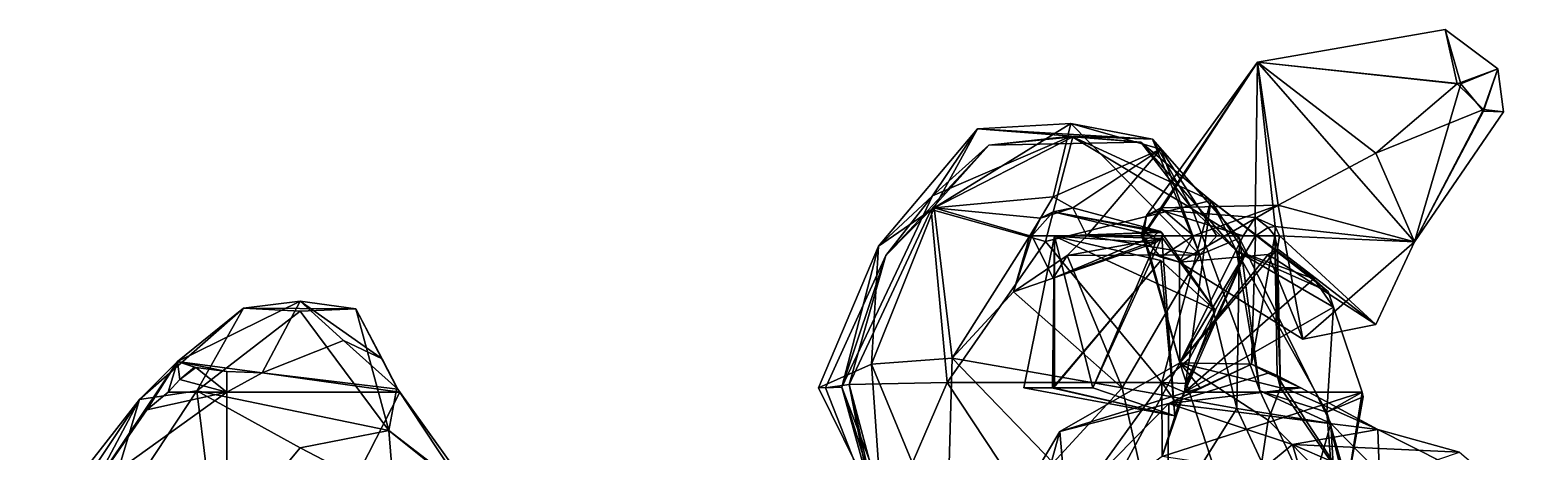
# Model space of a CAD drawing. Extents: x 290034 to 295698, y 4553723 to 4561693.
# Drawn here: x 294096.9 to 294270.7, y 4559540.9 to 4559590.3 of the extents above; entities that cross this region are included whole.
import ezdxf

# ---------------------------------------------------------------- set-up
doc = ezdxf.new("R2010")
doc.units = 0
doc.layers.add('Au_ppm_Pref_-_0_2', color=7, linetype='CONTINUOUS')

msp = doc.modelspace()

# ---------------------------------------------------------------- linework, layer by layer
at = {"layer": 'Au_ppm_Pref_-_0_2'}
for points in [[(294262.68, 4559590.34, 1853.07), (294264.1, 4559584, 1854.51), (294240.71, 4559586.52, 1853.11)], [(294264.5, 4559584, 1851.82), (294262.68, 4559590.34, 1853.07), (294240.71, 4559586.52, 1853.11)], [(294262.68, 4559590.34, 1853.07), (294268.86, 4559585.73, 1853.1), (294264.1, 4559584, 1854.51)], [(294262.68, 4559590.34, 1853.07), (294264.5, 4559584, 1851.82), (294268.86, 4559585.73, 1853.1)], [(294227.68, 4559568.57, 1853.07), (294240.71, 4559586.52, 1853.11), (294229.36, 4559569.44, 1854.15)], [(294229.36, 4559569.2, 1852.06), (294240.71, 4559586.52, 1853.11), (294227.68, 4559568.57, 1853.07)], [(294243.12, 4559569.78, 1857.26), (294229.36, 4559569.44, 1854.15), (294240.71, 4559586.52, 1853.11)], [(294240.71, 4559586.52, 1853.11), (294229.36, 4559569.2, 1852.06), (294240.44, 4559568.33, 1847.13)], [(294242.75, 4559567.29, 1847.13), (294240.71, 4559586.52, 1853.11), (294240.44, 4559568.33, 1847.13)], [(294240.71, 4559586.52, 1853.11), (294254.56, 4559575.88, 1856.3), (294243.12, 4559569.78, 1857.26)], [(294254.56, 4559575.88, 1856.3), (294240.71, 4559586.52, 1853.11), (294264.1, 4559584, 1854.51)], [(294259.08, 4559565.48, 1852.94), (294240.71, 4559586.52, 1853.11), (294242.75, 4559567.29, 1847.13)], [(294259.08, 4559565.48, 1852.94), (294264.5, 4559584, 1851.82), (294240.71, 4559586.52, 1853.11)], [(294268.86, 4559585.73, 1853.1), (294267.16, 4559580.99, 1854.07), (294264.1, 4559584, 1854.51)], [(294268.86, 4559585.73, 1853.1), (294264.5, 4559584, 1851.82), (294267.16, 4559580.8, 1852)], [(294268.86, 4559585.73, 1853.1), (294269.5, 4559580.69, 1853.07), (294267.16, 4559580.99, 1854.07)], [(294269.5, 4559580.69, 1853.07), (294268.86, 4559585.73, 1853.1), (294267.16, 4559580.8, 1852)], [(294254.56, 4559575.88, 1856.3), (294264.1, 4559584, 1854.51), (294267.16, 4559580.99, 1854.07)], [(294264.5, 4559584, 1851.82), (294259.08, 4559565.48, 1852.94), (294267.16, 4559580.8, 1852)], [(294254.56, 4559575.88, 1856.3), (294267.16, 4559580.99, 1854.07), (294259.08, 4559565.48, 1852.94)], [(294269.5, 4559580.69, 1853.07), (294259.08, 4559565.48, 1852.94), (294267.16, 4559580.99, 1854.07)], [(294267.16, 4559580.8, 1852), (294259.08, 4559565.48, 1852.94), (294269.5, 4559580.69, 1853.07)], [(294207.91, 4559578.71, 1894.64), (294202.62, 4559570.85, 1901), (294196.3, 4559564.96, 1895.59)], [(294207.91, 4559578.71, 1894.64), (294196.3, 4559564.96, 1895.59), (294202.83, 4559569.45, 1888.93)], [(294202.48, 4559569.25, 1912.26), (294219.07, 4559577.77, 1911.47), (294215.87, 4559565.52, 1916.72)], [(294209.24, 4559576.82, 1906.52), (294219.07, 4559577.77, 1911.47), (294202.48, 4559569.25, 1912.26)], [(294218.86, 4559577.84, 1900.69), (294202.62, 4559570.85, 1901), (294207.91, 4559578.71, 1894.64)], [(294209.24, 4559576.82, 1906.52), (294202.62, 4559570.85, 1901), (294218.86, 4559577.84, 1900.69)], [(294218.85, 4559579.36, 1889.27), (294207.91, 4559578.71, 1894.64), (294202.83, 4559569.45, 1888.93)], [(294218.85, 4559579.36, 1889.27), (294202.83, 4559569.45, 1888.93), (294216.76, 4559570.76, 1884.29)], [(294228.4, 4559577.51, 1894.83), (294207.91, 4559578.71, 1894.64), (294218.85, 4559579.36, 1889.27)], [(294218.86, 4559577.84, 1900.69), (294207.91, 4559578.71, 1894.64), (294228.4, 4559577.51, 1894.83)], [(294218.86, 4559577.84, 1900.69), (294227.04, 4559577.14, 1907.72), (294209.24, 4559576.82, 1906.52)], [(294227.04, 4559577.14, 1907.72), (294219.07, 4559577.77, 1911.47), (294209.24, 4559576.82, 1906.52)], [(294219.07, 4559577.77, 1911.47), (294235.25, 4559570.31, 1913.86), (294215.87, 4559565.52, 1916.72)], [(294229.36, 4559576.32, 1885.33), (294218.85, 4559579.36, 1889.27), (294216.76, 4559570.76, 1884.29)], [(294228.4, 4559577.51, 1894.83), (294218.85, 4559579.36, 1889.27), (294233.94, 4559563.97, 1888.01)], [(294233.94, 4559563.97, 1888.01), (294218.85, 4559579.36, 1889.27), (294229.36, 4559576.32, 1885.33)], [(294218.86, 4559577.84, 1900.69), (294233.06, 4559569.33, 1901.9), (294227.04, 4559577.14, 1907.72)], [(294233.06, 4559569.33, 1901.9), (294218.86, 4559577.84, 1900.69), (294228.4, 4559577.51, 1894.83)], [(294235.25, 4559570.31, 1913.86), (294219.07, 4559577.77, 1911.47), (294227.04, 4559577.14, 1907.72)], [(294197.19, 4559563.88, 1906.52), (294202.62, 4559570.85, 1901), (294209.24, 4559576.82, 1906.52)], [(294197.19, 4559563.88, 1906.52), (294209.24, 4559576.82, 1906.52), (294202.48, 4559569.25, 1912.26)], [(294229.36, 4559576.32, 1885.33), (294216.76, 4559570.76, 1884.29), (294219.09, 4559569.47, 1882.77)], [(294229.36, 4559576.32, 1885.33), (294219.09, 4559569.47, 1882.77), (294220.72, 4559566.19, 1882.77)], [(294229.36, 4559576.32, 1885.33), (294220.72, 4559566.19, 1882.77), (294235.93, 4559566.19, 1885.61)], [(294235.25, 4559570.31, 1913.86), (294227.04, 4559577.14, 1907.72), (294238.25, 4559564.43, 1907.39)], [(294227.04, 4559577.14, 1907.72), (294233.06, 4559569.33, 1901.9), (294238.25, 4559564.43, 1907.39)], [(294233.06, 4559569.33, 1901.9), (294228.4, 4559577.51, 1894.83), (294238.59, 4559565.92, 1894.77)], [(294238.59, 4559565.92, 1894.77), (294228.4, 4559577.51, 1894.83), (294233.94, 4559563.97, 1888.01)], [(294233.94, 4559563.97, 1888.01), (294229.36, 4559576.32, 1885.33), (294235.93, 4559566.19, 1885.61)], [(294259.08, 4559565.48, 1852.94), (294243.12, 4559569.78, 1857.26), (294254.56, 4559575.88, 1856.3)], [(294192.03, 4559548.43, 1900.59), (294202.62, 4559570.85, 1901), (294197.19, 4559563.88, 1906.52)], [(294202.62, 4559570.85, 1901), (294192.03, 4559548.43, 1900.59), (294196.3, 4559564.96, 1895.59)], [(294192.88, 4559548.74, 1912.38), (294202.48, 4559569.25, 1912.26), (294204.36, 4559549.01, 1917.48)], [(294197.19, 4559563.88, 1906.52), (294202.48, 4559569.25, 1912.26), (294192.88, 4559548.74, 1912.38)], [(294204.95, 4559551.83, 1884.29), (294202.83, 4559569.45, 1888.93), (294195.5, 4559551.12, 1888.99)], [(294195.5, 4559551.12, 1888.99), (294202.83, 4559569.45, 1888.93), (294196.3, 4559564.96, 1895.59)], [(294204.36, 4559549.01, 1917.48), (294202.48, 4559569.25, 1912.26), (294215.87, 4559565.52, 1916.72)], [(294216.76, 4559570.76, 1884.29), (294202.83, 4559569.45, 1888.93), (294215.3, 4559568.26, 1882.77)], [(294204.95, 4559551.83, 1884.29), (294214.02, 4559566.19, 1882.77), (294202.83, 4559569.45, 1888.93)], [(294215.3, 4559568.26, 1882.77), (294202.83, 4559569.45, 1888.93), (294214.02, 4559566.19, 1882.77)], [(294216.76, 4559570.76, 1884.29), (294215.3, 4559568.26, 1882.77), (294219.09, 4559569.47, 1882.77)], [(294219.09, 4559569.47, 1882.77), (294215.3, 4559568.26, 1882.77), (294216.76, 4559568.98, 1881.83)], [(294229.48, 4559548.98, 1917.58), (294215.87, 4559565.52, 1916.72), (294235.25, 4559570.31, 1913.86)], [(294229.36, 4559566.68, 1876.99), (294219.09, 4559569.47, 1882.77), (294216.76, 4559568.98, 1881.83)], [(294220.72, 4559566.19, 1882.77), (294219.09, 4559569.47, 1882.77), (294229.36, 4559566.68, 1876.99)], [(294229.36, 4559569.44, 1854.15), (294227.25, 4559566.19, 1854.07), (294227.68, 4559568.57, 1853.07)], [(294229.36, 4559569.44, 1854.15), (294233.21, 4559566.19, 1854.88), (294227.25, 4559566.19, 1854.07)], [(294227.68, 4559568.57, 1853.07), (294227.29, 4559566.19, 1852.09), (294229.36, 4559569.2, 1852.06)], [(294229.36, 4559569.2, 1852.06), (294227.29, 4559566.19, 1852.09), (294239.02, 4559566.19, 1847.13)], [(294243.12, 4559569.78, 1857.26), (294233.21, 4559566.19, 1854.88), (294229.36, 4559569.44, 1854.15)], [(294229.36, 4559569.2, 1852.06), (294239.02, 4559566.19, 1847.13), (294240.44, 4559568.33, 1847.13)], [(294229.48, 4559548.98, 1917.58), (294235.25, 4559570.31, 1913.86), (294232.72, 4559551.82, 1917.25)], [(294243.12, 4559569.78, 1857.26), (294246, 4559554.07, 1853.07), (294231.55, 4559563.09, 1853.07)], [(294243.12, 4559569.78, 1857.26), (294231.55, 4559563.09, 1853.07), (294233.21, 4559566.19, 1854.88)], [(294232.72, 4559551.82, 1917.25), (294235.25, 4559570.31, 1913.86), (294239.28, 4559564.08, 1915.34)], [(294240.97, 4559548.02, 1900.61), (294238.25, 4559564.43, 1907.39), (294233.06, 4559569.33, 1901.9)], [(294240.97, 4559548.02, 1900.61), (294233.06, 4559569.33, 1901.9), (294238.59, 4559565.92, 1894.77)], [(294235.25, 4559570.31, 1913.86), (294248.96, 4559559.65, 1912.13), (294247.29, 4559561.15, 1912.7)], [(294235.25, 4559570.31, 1913.86), (294238.25, 4559564.43, 1907.39), (294248.96, 4559559.65, 1912.13)], [(294235.25, 4559570.31, 1913.86), (294247.29, 4559561.15, 1912.7), (294239.28, 4559564.08, 1915.34)], [(294246, 4559554.07, 1853.07), (294243.12, 4559569.78, 1857.26), (294259.08, 4559565.48, 1852.94)], [(294215.3, 4559568.26, 1882.77), (294214.02, 4559566.19, 1882.77), (294214.26, 4559566.19, 1881.59)], [(294215.3, 4559568.26, 1882.77), (294214.26, 4559566.19, 1881.59), (294216.76, 4559568.98, 1881.83)], [(294216.76, 4559568.98, 1881.83), (294214.26, 4559566.19, 1881.59), (294228.6, 4559566.19, 1876.83)], [(294229.36, 4559566.68, 1876.99), (294216.76, 4559568.98, 1881.83), (294229.07, 4559566.6, 1876.83)], [(294216.76, 4559568.98, 1881.83), (294228.6, 4559566.19, 1876.83), (294229.07, 4559566.6, 1876.83)], [(294227.08, 4559566.19, 1853.07), (294227.68, 4559568.57, 1853.07), (294227.25, 4559566.19, 1854.07)], [(294227.68, 4559568.57, 1853.07), (294227.08, 4559566.19, 1853.07), (294227.29, 4559566.19, 1852.09)], [(294240.44, 4559568.33, 1847.13), (294239.02, 4559566.19, 1847.13), (294240.48, 4559566.19, 1846.43)], [(294242.75, 4559567.29, 1847.13), (294240.44, 4559568.33, 1847.13), (294241.96, 4559567.17, 1846.8)], [(294240.44, 4559568.33, 1847.13), (294240.48, 4559566.19, 1846.43), (294241.96, 4559567.17, 1846.8)], [(294204.95, 4559551.83, 1884.29), (294212.12, 4559559.62, 1882.77), (294214.02, 4559566.19, 1882.77)], [(294212.12, 4559559.62, 1882.77), (294216.76, 4559561.2, 1881.1), (294214.26, 4559566.19, 1881.59)], [(294212.12, 4559559.62, 1882.77), (294214.26, 4559566.19, 1881.59), (294214.02, 4559566.19, 1882.77)], [(294221.41, 4559548.37, 1874.64), (294213.34, 4559548.37, 1870.89), (294216.91, 4559566.13, 1870.82)], [(294213.34, 4559548.37, 1870.89), (294216.71, 4559548.37, 1864.97), (294216.91, 4559566.13, 1870.82)], [(294216.76, 4559561.2, 1881.1), (294228.6, 4559566.19, 1876.83), (294214.26, 4559566.19, 1881.59)], [(294216.74, 4559548.4, 1864.95), (294216.91, 4559566.13, 1870.82), (294216.71, 4559548.37, 1864.97)], [(294216.74, 4559548.4, 1864.95), (294216.92, 4559548.59, 1864.95), (294216.91, 4559566.13, 1870.82)], [(294216.76, 4559561.2, 1881.1), (294228.77, 4559565.35, 1876.83), (294228.6, 4559566.19, 1876.83)], [(294229.36, 4559565.86, 1876.94), (294228.77, 4559565.35, 1876.83), (294216.76, 4559561.2, 1881.1)], [(294229.36, 4559565.86, 1876.94), (294216.76, 4559561.2, 1881.1), (294218.4, 4559563.87, 1882.77)], [(294229.36, 4559566.57, 1876.7), (294229.07, 4559566.6, 1876.83), (294216.91, 4559566.13, 1870.82)], [(294229.07, 4559566.6, 1876.83), (294228.6, 4559566.19, 1876.83), (294216.91, 4559566.13, 1870.82)], [(294229.73, 4559566.19, 1876.66), (294229.36, 4559566.57, 1876.7), (294216.91, 4559566.13, 1870.82)], [(294228.6, 4559566.19, 1876.83), (294228.77, 4559565.35, 1876.83), (294216.91, 4559566.13, 1870.82)], [(294229.73, 4559566.19, 1876.66), (294216.91, 4559566.13, 1870.82), (294235.77, 4559557.43, 1870.89)], [(294228.77, 4559565.35, 1876.83), (294221.41, 4559548.37, 1874.64), (294216.91, 4559566.13, 1870.82)], [(294235.77, 4559557.43, 1870.89), (294216.91, 4559566.13, 1870.82), (294229.36, 4559563.27, 1865.92)], [(294229.36, 4559563.27, 1865.92), (294216.91, 4559566.13, 1870.82), (294216.92, 4559548.59, 1864.95)], [(294233.94, 4559563.97, 1888.01), (294220.72, 4559566.19, 1882.77), (294218.4, 4559563.87, 1882.77)], [(294229.36, 4559565.86, 1876.94), (294218.4, 4559563.87, 1882.77), (294220.72, 4559566.19, 1882.77)], [(294220.72, 4559566.19, 1882.77), (294229.36, 4559566.68, 1876.99), (294229.65, 4559566.19, 1876.96)], [(294233.94, 4559563.97, 1888.01), (294235.93, 4559566.19, 1885.61), (294220.72, 4559566.19, 1882.77)], [(294229.36, 4559565.86, 1876.94), (294220.72, 4559566.19, 1882.77), (294229.65, 4559566.19, 1876.96)], [(294229.48, 4559566.02, 1876.83), (294231, 4559545.07, 1870.42), (294221.41, 4559548.37, 1874.64)], [(294229.48, 4559566.02, 1876.83), (294221.41, 4559548.37, 1874.64), (294228.77, 4559565.35, 1876.83)], [(294228.02, 4559564.28, 1853.07), (294227.08, 4559566.19, 1853.07), (294227.25, 4559566.19, 1854.07)], [(294227.08, 4559566.19, 1853.07), (294228.02, 4559564.28, 1853.07), (294227.29, 4559566.19, 1852.09)], [(294233.21, 4559566.19, 1854.88), (294229.36, 4559563.66, 1853.91), (294227.25, 4559566.19, 1854.07)], [(294228.02, 4559564.28, 1853.07), (294227.25, 4559566.19, 1854.07), (294229.36, 4559563.66, 1853.91)], [(294231.59, 4559551.31, 1847.06), (294227.29, 4559566.19, 1852.09), (294228.02, 4559564.28, 1853.07)], [(294231.59, 4559551.31, 1847.06), (294239.02, 4559566.19, 1847.13), (294227.29, 4559566.19, 1852.09)], [(294229.48, 4559566.02, 1876.83), (294228.77, 4559565.35, 1876.83), (294229.36, 4559565.86, 1876.94)], [(294229.36, 4559566.68, 1876.99), (294229.07, 4559566.6, 1876.83), (294229.58, 4559566.49, 1876.83)], [(294229.58, 4559566.49, 1876.83), (294229.07, 4559566.6, 1876.83), (294229.36, 4559566.57, 1876.7)], [(294229.65, 4559566.19, 1876.96), (294229.36, 4559566.68, 1876.99), (294229.58, 4559566.49, 1876.83)], [(294229.58, 4559566.49, 1876.83), (294229.36, 4559566.57, 1876.7), (294229.73, 4559566.19, 1876.66)], [(294229.48, 4559566.02, 1876.83), (294229.36, 4559565.86, 1876.94), (294229.65, 4559566.19, 1876.96)], [(294233.21, 4559566.19, 1854.88), (294231.55, 4559563.09, 1853.07), (294229.36, 4559563.66, 1853.91)], [(294229.48, 4559566.02, 1876.83), (294229.65, 4559566.19, 1876.96), (294229.63, 4559566.19, 1876.83)], [(294229.48, 4559566.02, 1876.83), (294229.73, 4559566.19, 1876.66), (294235.77, 4559557.43, 1870.89)], [(294229.48, 4559566.02, 1876.83), (294229.63, 4559566.19, 1876.83), (294229.73, 4559566.19, 1876.66)], [(294229.48, 4559566.02, 1876.83), (294235.77, 4559557.43, 1870.89), (294231, 4559545.07, 1870.42)], [(294229.65, 4559566.19, 1876.96), (294229.58, 4559566.49, 1876.83), (294229.63, 4559566.19, 1876.83)], [(294229.63, 4559566.19, 1876.83), (294229.58, 4559566.49, 1876.83), (294229.73, 4559566.19, 1876.66)], [(294231.59, 4559551.31, 1847.06), (294240, 4559551.14, 1841.19), (294240.48, 4559566.19, 1846.43)], [(294231.59, 4559551.31, 1847.06), (294240.48, 4559566.19, 1846.43), (294239.02, 4559566.19, 1847.13)], [(294233.94, 4559563.97, 1888.01), (294238.27, 4559545.93, 1889.82), (294238.59, 4559565.92, 1894.77)], [(294238.27, 4559545.93, 1889.82), (294249.27, 4559544.18, 1894.64), (294238.59, 4559565.92, 1894.77)], [(294240.97, 4559548.02, 1900.61), (294238.59, 4559565.92, 1894.77), (294249.27, 4559544.18, 1894.64)], [(294240, 4559551.14, 1841.19), (294243, 4559549.83, 1841.19), (294242.73, 4559566.19, 1846.77)], [(294240, 4559551.14, 1841.19), (294242.73, 4559566.19, 1846.77), (294240.48, 4559566.19, 1846.43)], [(294241.96, 4559567.17, 1846.8), (294240.48, 4559566.19, 1846.43), (294242.73, 4559566.19, 1846.77)], [(294242.75, 4559567.29, 1847.13), (294241.96, 4559567.17, 1846.8), (294242.73, 4559566.19, 1846.77)], [(294242.75, 4559567.29, 1847.13), (294242.73, 4559566.19, 1846.77), (294243.26, 4559566.19, 1847.13)], [(294243.26, 4559566.19, 1847.13), (294242.73, 4559566.19, 1846.77), (294243.03, 4559564.67, 1847.13)], [(294243.39, 4559548.37, 1841.86), (294243.03, 4559564.67, 1847.13), (294242.73, 4559566.19, 1846.77)], [(294243.39, 4559548.37, 1841.86), (294242.73, 4559566.19, 1846.77), (294243, 4559549.83, 1841.19)], [(294243.26, 4559566.19, 1847.13), (294259.08, 4559565.48, 1852.94), (294242.75, 4559567.29, 1847.13)], [(294254.56, 4559555.8, 1849.61), (294243.26, 4559566.19, 1847.13), (294243.03, 4559564.67, 1847.13)], [(294254.56, 4559555.8, 1849.61), (294259.08, 4559565.48, 1852.94), (294243.26, 4559566.19, 1847.13)], [(294195.5, 4559551.12, 1888.99), (294196.3, 4559564.96, 1895.59), (294189.27, 4559548.37, 1894.64)], [(294189.27, 4559548.37, 1894.64), (294196.3, 4559564.96, 1895.59), (294192.03, 4559548.43, 1900.59)], [(294192.03, 4559548.43, 1900.59), (294197.19, 4559563.88, 1906.52), (294190.1, 4559548.37, 1906.52)], [(294192.88, 4559548.74, 1912.38), (294190.1, 4559548.37, 1906.52), (294197.19, 4559563.88, 1906.52)], [(294229.48, 4559548.98, 1917.58), (294204.36, 4559549.01, 1917.48), (294215.87, 4559565.52, 1916.72)], [(294224.84, 4559548.37, 1884.9), (294218.4, 4559563.87, 1882.77), (294212.12, 4559559.62, 1882.77)], [(294218.4, 4559563.87, 1882.77), (294216.76, 4559561.2, 1881.1), (294212.12, 4559559.62, 1882.77)], [(294233.94, 4559563.97, 1888.01), (294218.4, 4559563.87, 1882.77), (294224.84, 4559548.37, 1884.9)], [(294238.27, 4559545.93, 1889.82), (294233.94, 4559563.97, 1888.01), (294224.84, 4559548.37, 1884.9)], [(294231.59, 4559551.31, 1847.06), (294228.02, 4559564.28, 1853.07), (294231.55, 4559563.09, 1853.07)], [(294231.55, 4559563.09, 1853.07), (294228.02, 4559564.28, 1853.07), (294229.36, 4559563.66, 1853.91)], [(294246, 4559554.07, 1853.07), (294241.96, 4559563.98, 1847.87), (294231.55, 4559563.09, 1853.07)], [(294231.59, 4559551.31, 1847.06), (294231.55, 4559563.09, 1853.07), (294241.96, 4559563.98, 1847.87)], [(294231.59, 4559551.31, 1847.06), (294241.96, 4559563.98, 1847.87), (294243.03, 4559564.67, 1847.13)], [(294231.59, 4559551.31, 1847.06), (294243.03, 4559564.67, 1847.13), (294243.39, 4559548.37, 1841.86)], [(294247.29, 4559561.15, 1912.7), (294232.16, 4559547.87, 1917.37), (294239.28, 4559564.08, 1915.34)], [(294239.28, 4559564.08, 1915.34), (294232.16, 4559547.87, 1917.37), (294232.28, 4559548.89, 1917.35)], [(294239.28, 4559564.08, 1915.34), (294232.28, 4559548.89, 1917.35), (294232.72, 4559551.82, 1917.25)], [(294248.96, 4559559.65, 1912.13), (294238.25, 4559564.43, 1907.39), (294249.61, 4559557.82, 1911.89)], [(294238.25, 4559564.43, 1907.39), (294248.83, 4559545.52, 1907.21), (294249.61, 4559557.82, 1911.89)], [(294240.97, 4559548.02, 1900.61), (294248.83, 4559545.52, 1907.21), (294238.25, 4559564.43, 1907.39)], [(294254.56, 4559555.8, 1849.61), (294243.03, 4559564.67, 1847.13), (294241.96, 4559563.98, 1847.87)], [(294254.56, 4559555.8, 1849.61), (294241.96, 4559563.98, 1847.87), (294246, 4559554.07, 1853.07)], [(294246, 4559554.07, 1853.07), (294259.08, 4559565.48, 1852.94), (294254.56, 4559555.8, 1849.61)], [(294229.36, 4559563.27, 1865.92), (294216.92, 4559548.59, 1864.95), (294216.82, 4559548.37, 1864.95)], [(294229.36, 4559563.27, 1865.92), (294216.82, 4559548.37, 1864.95), (294231, 4559545.07, 1870.42)], [(294235.77, 4559557.43, 1870.89), (294229.36, 4559563.27, 1865.92), (294231, 4559545.07, 1870.42)], [(294249.61, 4559557.82, 1911.89), (294232.16, 4559547.87, 1917.37), (294247.29, 4559561.15, 1912.7)], [(294248.96, 4559559.65, 1912.13), (294249.61, 4559557.82, 1911.89), (294247.29, 4559561.15, 1912.7)], [(294224.84, 4559548.37, 1884.9), (294212.12, 4559559.62, 1882.77), (294204.95, 4559551.83, 1884.29)], [(294116.46, 4559548.01, 1924.53), (294121.96, 4559557.72, 1930.28), (294109.75, 4559546.98, 1930.28)], [(294109.75, 4559546.98, 1930.28), (294121.96, 4559557.72, 1930.28), (294114.2, 4559551.44, 1936.16)], [(294128.57, 4559558.54, 1933.67), (294124.13, 4559550.13, 1936.13), (294114.2, 4559551.44, 1936.16)], [(294121.96, 4559557.72, 1930.28), (294128.57, 4559558.54, 1933.67), (294114.2, 4559551.44, 1936.16)], [(294116.46, 4559548.01, 1924.53), (294128.57, 4559557.34, 1927.29), (294121.96, 4559557.72, 1930.28)], [(294138.96, 4559543.37, 1924.9), (294128.57, 4559557.34, 1927.29), (294116.46, 4559548.01, 1924.53)], [(294121.96, 4559557.72, 1930.28), (294135.11, 4559557.62, 1930.28), (294128.57, 4559558.54, 1933.67)], [(294135.11, 4559557.62, 1930.28), (294121.96, 4559557.72, 1930.28), (294128.57, 4559557.34, 1927.29)], [(294128.57, 4559558.54, 1933.67), (294133.66, 4559553.91, 1934.72), (294124.13, 4559550.13, 1936.13)], [(294128.57, 4559558.54, 1933.67), (294138.17, 4559551.78, 1933.8), (294133.66, 4559553.91, 1934.72)], [(294135.11, 4559557.62, 1930.28), (294138.17, 4559551.78, 1933.8), (294128.57, 4559558.54, 1933.67)], [(294138.96, 4559543.37, 1924.9), (294135.11, 4559557.62, 1930.28), (294128.57, 4559557.34, 1927.29)], [(294138.17, 4559551.78, 1933.8), (294135.11, 4559557.62, 1930.28), (294140.02, 4559548.19, 1933.23)], [(294135.11, 4559557.62, 1930.28), (294139.9, 4559548.37, 1930.28), (294140.02, 4559548.19, 1933.23)], [(294138.96, 4559543.37, 1924.9), (294139.9, 4559548.37, 1930.28), (294135.11, 4559557.62, 1930.28)], [(294249.61, 4559557.82, 1911.89), (294252.95, 4559547.87, 1910.64), (294232.16, 4559547.87, 1917.37)], [(294248.83, 4559545.52, 1907.21), (294252.95, 4559547.87, 1910.64), (294249.61, 4559557.82, 1911.89)], [(294133.66, 4559553.91, 1934.72), (294140.02, 4559548.19, 1933.23), (294124.13, 4559550.13, 1936.13)], [(294138.17, 4559551.78, 1933.8), (294140.02, 4559548.19, 1933.23), (294133.66, 4559553.91, 1934.72)], [(294195.5, 4559551.12, 1888.99), (294204.3, 4559529.81, 1888.49), (294204.95, 4559551.83, 1884.29)], [(294204.3, 4559529.81, 1888.49), (294216.76, 4559539.59, 1885.78), (294204.95, 4559551.83, 1884.29)], [(294224.84, 4559548.37, 1884.9), (294204.95, 4559551.83, 1884.29), (294216.76, 4559539.59, 1885.78)], [(294229.48, 4559548.98, 1917.58), (294232.72, 4559551.82, 1917.25), (294232.28, 4559548.89, 1917.35)], [(294104.17, 4559536.5, 1934.37), (294114.2, 4559551.44, 1936.16), (294110.63, 4559545.8, 1936.25)], [(294104.17, 4559536.5, 1934.37), (294109.75, 4559546.98, 1930.28), (294114.2, 4559551.44, 1936.16)], [(294110.63, 4559545.8, 1936.25), (294114.2, 4559551.44, 1936.16), (294113.13, 4559547.87, 1936.68)], [(294113.13, 4559547.87, 1936.68), (294114.2, 4559551.44, 1936.16), (294114.47, 4559549.36, 1936.8)], [(294114.47, 4559549.36, 1936.8), (294114.2, 4559551.44, 1936.16), (294116.21, 4559550.77, 1936.93)], [(294116.21, 4559550.77, 1936.93), (294114.2, 4559551.44, 1936.16), (294116.38, 4559550.74, 1936.92)], [(294116.38, 4559550.74, 1936.92), (294114.2, 4559551.44, 1936.16), (294120, 4559550.29, 1936.86)], [(294120, 4559550.29, 1936.86), (294114.2, 4559551.44, 1936.16), (294124.13, 4559550.13, 1936.13)], [(294116.38, 4559550.74, 1936.92), (294114.47, 4559549.36, 1936.8), (294116.21, 4559550.77, 1936.93)], [(294120, 4559547.87, 1936.69), (294114.47, 4559549.36, 1936.8), (294116.38, 4559550.74, 1936.92)], [(294120, 4559550.29, 1936.86), (294120, 4559547.87, 1936.69), (294116.38, 4559550.74, 1936.92)], [(294124.13, 4559550.13, 1936.13), (294120, 4559547.87, 1936.69), (294120, 4559550.29, 1936.86)], [(294140.25, 4559547.87, 1933.17), (294120, 4559547.87, 1936.69), (294124.13, 4559550.13, 1936.13)], [(294140.02, 4559548.19, 1933.23), (294140.25, 4559547.87, 1933.17), (294124.13, 4559550.13, 1936.13)], [(294195.5, 4559551.12, 1888.99), (294189.27, 4559548.37, 1894.64), (294196.73, 4559533.26, 1894.64)], [(294204.3, 4559529.81, 1888.49), (294195.5, 4559551.12, 1888.99), (294196.73, 4559533.26, 1894.64)], [(294218.87, 4559527.73, 1846.57), (294217.56, 4559543.26, 1839.86), (294231.59, 4559551.31, 1847.06)], [(294231.59, 4559551.31, 1847.06), (294217.56, 4559543.26, 1839.86), (294233.98, 4559548.37, 1841.19)], [(294239.35, 4559527.52, 1846.56), (294218.87, 4559527.73, 1846.57), (294231.59, 4559551.31, 1847.06)], [(294233.98, 4559548.37, 1841.19), (294230.33, 4559546.52, 1836.08), (294240, 4559551.14, 1841.19)], [(294230.33, 4559546.52, 1836.08), (294241.96, 4559550.07, 1840.62), (294240, 4559551.14, 1841.19)], [(294230.33, 4559546.52, 1836.08), (294245.76, 4559548.37, 1839.4), (294241.96, 4559550.07, 1840.62)], [(294241.96, 4559544.59, 1842.45), (294239.35, 4559527.52, 1846.56), (294231.59, 4559551.31, 1847.06)], [(294241.96, 4559544.59, 1842.45), (294231.59, 4559551.31, 1847.06), (294243.39, 4559548.37, 1841.86)], [(294233.98, 4559548.37, 1841.19), (294240, 4559551.14, 1841.19), (294231.59, 4559551.31, 1847.06)], [(294243, 4559549.83, 1841.19), (294240, 4559551.14, 1841.19), (294241.96, 4559550.07, 1840.62)], [(294243, 4559549.83, 1841.19), (294241.96, 4559550.07, 1840.62), (294245.76, 4559548.37, 1839.4)], [(294120, 4559547.87, 1936.69), (294113.13, 4559547.87, 1936.68), (294114.47, 4559549.36, 1936.8)], [(294138.96, 4559543.37, 1924.9), (294147.97, 4559536.12, 1929.47), (294139.9, 4559548.37, 1930.28)], [(294146.6, 4559538.99, 1930.28), (294139.9, 4559548.37, 1930.28), (294147.97, 4559536.12, 1929.47)], [(294139.9, 4559548.37, 1930.28), (294146.6, 4559538.99, 1930.28), (294140.25, 4559547.87, 1933.17)], [(294139.9, 4559548.37, 1930.28), (294140.25, 4559547.87, 1933.17), (294140.02, 4559548.19, 1933.23)], [(294196.73, 4559533.26, 1894.64), (294189.27, 4559548.37, 1894.64), (294192.03, 4559548.43, 1900.59)], [(294192.88, 4559548.74, 1912.38), (294196.61, 4559531.76, 1906.47), (294190.1, 4559548.37, 1906.52)], [(294192.03, 4559548.43, 1900.59), (294190.1, 4559548.37, 1906.52), (294196.61, 4559531.76, 1906.47)], [(294199.99, 4559527.44, 1900.52), (294196.73, 4559533.26, 1894.64), (294192.03, 4559548.43, 1900.59)], [(294192.03, 4559548.43, 1900.59), (294196.61, 4559531.76, 1906.47), (294199.99, 4559527.44, 1900.52)], [(294196.38, 4559530.55, 1916.13), (294192.88, 4559548.74, 1912.38), (294204.36, 4559549.01, 1917.48)], [(294198.96, 4559525.89, 1911.54), (294192.88, 4559548.74, 1912.38), (294196.38, 4559530.55, 1916.13)], [(294198.96, 4559525.89, 1911.54), (294196.61, 4559531.76, 1906.47), (294192.88, 4559548.74, 1912.38)], [(294196.38, 4559530.55, 1916.13), (294204.36, 4559549.01, 1917.48), (294216.38, 4559530.78, 1918)], [(294229.48, 4559548.98, 1917.58), (294216.38, 4559530.78, 1918), (294204.36, 4559549.01, 1917.48)], [(294221.41, 4559548.37, 1874.64), (294231, 4559545.07, 1870.42), (294213.34, 4559548.37, 1870.89)], [(294213.34, 4559548.37, 1870.89), (294231, 4559545.07, 1870.42), (294216.76, 4559548.33, 1864.96)], [(294213.34, 4559548.37, 1870.89), (294216.76, 4559548.33, 1864.96), (294216.71, 4559548.37, 1864.97)], [(294216.38, 4559530.78, 1918), (294229.48, 4559548.98, 1917.58), (294229.54, 4559540.3, 1917.46)], [(294216.74, 4559548.4, 1864.95), (294216.71, 4559548.37, 1864.97), (294216.76, 4559548.37, 1864.94)], [(294216.71, 4559548.37, 1864.97), (294216.76, 4559548.33, 1864.96), (294216.76, 4559548.37, 1864.94)], [(294216.74, 4559548.4, 1864.95), (294216.76, 4559548.37, 1864.94), (294216.92, 4559548.59, 1864.95)], [(294216.92, 4559548.59, 1864.95), (294216.76, 4559548.37, 1864.94), (294216.82, 4559548.37, 1864.95)], [(294228.79, 4559530.83, 1890.16), (294224.84, 4559548.37, 1884.9), (294216.76, 4559539.59, 1885.78)], [(294216.76, 4559548.33, 1864.96), (294216.79, 4559548.33, 1864.95), (294216.76, 4559548.37, 1864.94)], [(294216.82, 4559548.37, 1864.95), (294216.76, 4559548.37, 1864.94), (294216.79, 4559548.33, 1864.95)], [(294216.76, 4559548.33, 1864.96), (294231, 4559545.07, 1870.42), (294216.79, 4559548.33, 1864.95)], [(294216.79, 4559548.33, 1864.95), (294231, 4559545.07, 1870.42), (294216.82, 4559548.37, 1864.95)], [(294233.98, 4559548.37, 1841.19), (294217.56, 4559543.26, 1839.86), (294230.33, 4559546.52, 1836.08)], [(294238.27, 4559545.93, 1889.82), (294224.84, 4559548.37, 1884.9), (294228.79, 4559530.83, 1890.16)], [(294229.54, 4559540.3, 1917.46), (294229.48, 4559548.98, 1917.58), (294231.41, 4559546.24, 1917.45)], [(294232.16, 4559547.87, 1917.37), (294231.41, 4559546.24, 1917.45), (294229.48, 4559548.98, 1917.58)], [(294229.48, 4559548.98, 1917.58), (294232.28, 4559548.89, 1917.35), (294232.16, 4559547.87, 1917.37)], [(294230.33, 4559546.52, 1836.08), (294254.8, 4559543.48, 1835.43), (294245.76, 4559548.37, 1839.4)], [(294241.96, 4559544.59, 1842.45), (294243.39, 4559548.37, 1841.86), (294255.21, 4559531.05, 1842.45)], [(294243, 4559549.83, 1841.19), (294243.88, 4559548.37, 1841.19), (294243.39, 4559548.37, 1841.86)], [(294243.88, 4559548.37, 1841.19), (294243, 4559549.83, 1841.19), (294245.76, 4559548.37, 1839.4)], [(294243.88, 4559548.37, 1841.19), (294255.21, 4559531.05, 1842.45), (294243.39, 4559548.37, 1841.86)], [(294254.8, 4559543.48, 1835.43), (294255.21, 4559531.05, 1842.45), (294243.88, 4559548.37, 1841.19)], [(294254.8, 4559543.48, 1835.43), (294243.88, 4559548.37, 1841.19), (294245.76, 4559548.37, 1839.4)], [(294096.9, 4559530.55, 1930.28), (294109.75, 4559546.98, 1930.28), (294098.96, 4559530.79, 1933.21)], [(294104.69, 4559530.13, 1924.44), (294109.75, 4559546.98, 1930.28), (294096.9, 4559530.55, 1930.28)], [(294098.96, 4559530.79, 1933.21), (294109.75, 4559546.98, 1930.28), (294104.17, 4559536.5, 1934.37)], [(294104.17, 4559536.5, 1934.37), (294120, 4559547.87, 1936.69), (294120, 4559508.19, 1928.71)], [(294110.63, 4559545.8, 1936.25), (294120, 4559547.87, 1936.69), (294104.17, 4559536.5, 1934.37)], [(294116.46, 4559548.01, 1924.53), (294104.69, 4559530.13, 1924.44), (294118.73, 4559529.59, 1918.84)], [(294116.46, 4559548.01, 1924.53), (294109.75, 4559546.98, 1930.28), (294104.69, 4559530.13, 1924.44)], [(294113.13, 4559547.87, 1936.68), (294120, 4559547.87, 1936.69), (294110.63, 4559545.8, 1936.25)], [(294116.46, 4559548.01, 1924.53), (294118.73, 4559529.59, 1918.84), (294128.57, 4559541.35, 1920.74)], [(294138.96, 4559543.37, 1924.9), (294116.46, 4559548.01, 1924.53), (294128.57, 4559541.35, 1920.74)], [(294140.25, 4559547.87, 1933.17), (294146.6, 4559538.99, 1930.28), (294120, 4559508.19, 1928.71)], [(294140.25, 4559547.87, 1933.17), (294120, 4559508.19, 1928.71), (294120, 4559547.87, 1936.69)], [(294217.56, 4559543.26, 1839.86), (294213.8, 4559529.71, 1834.8), (294230.33, 4559546.52, 1836.08)], [(294230.33, 4559546.52, 1836.08), (294213.8, 4559529.71, 1834.8), (294230.1, 4559529.63, 1829.88)], [(294229.54, 4559540.3, 1917.46), (294231.41, 4559546.24, 1917.45), (294232.16, 4559547.87, 1917.37)], [(294232.16, 4559547.87, 1917.37), (294252.95, 4559547.87, 1910.64), (294229.54, 4559540.3, 1917.46)], [(294229.54, 4559540.3, 1917.46), (294252.95, 4559547.87, 1910.64), (294251.24, 4559537.03, 1910.12)], [(294230.33, 4559546.52, 1836.08), (294230.1, 4559529.63, 1829.88), (294244.8, 4559541.71, 1830.2)], [(294230.33, 4559546.52, 1836.08), (294244.8, 4559541.71, 1830.2), (294254.8, 4559543.48, 1835.43)], [(294240.97, 4559548.02, 1900.61), (294250.17, 4559528.3, 1900.29), (294248.83, 4559545.52, 1907.21)], [(294240.97, 4559548.02, 1900.61), (294249.27, 4559544.18, 1894.64), (294250.17, 4559528.3, 1900.29)], [(294248.83, 4559545.52, 1907.21), (294253.08, 4559547.33, 1910.55), (294252.95, 4559547.87, 1910.64)], [(294253.08, 4559547.33, 1910.55), (294248.83, 4559545.52, 1907.21), (294251.24, 4559537.03, 1910.12)], [(294251.24, 4559537.03, 1910.12), (294252.95, 4559547.87, 1910.64), (294253.08, 4559547.33, 1910.55)], [(294238.27, 4559545.93, 1889.82), (294228.79, 4559530.83, 1890.16), (294245.44, 4559530.55, 1893)], [(294238.27, 4559545.93, 1889.82), (294245.44, 4559530.55, 1893), (294249.27, 4559544.18, 1894.64)], [(294251.24, 4559537.03, 1910.12), (294248.83, 4559545.52, 1907.21), (294252.69, 4559530.81, 1909.03)], [(294248.83, 4559545.52, 1907.21), (294252.5, 4559530.55, 1906.52), (294252.69, 4559530.81, 1909.03)], [(294250.17, 4559528.3, 1900.29), (294252.5, 4559530.55, 1906.52), (294248.83, 4559545.52, 1907.21)], [(294138.96, 4559543.37, 1924.9), (294128.57, 4559541.35, 1920.74), (294139.57, 4559535.59, 1917.19)], [(294147.97, 4559536.12, 1929.47), (294138.96, 4559543.37, 1924.9), (294151.16, 4559533.73, 1928.43)], [(294138.96, 4559543.37, 1924.9), (294154.46, 4559531.44, 1924.58), (294151.16, 4559533.73, 1928.43)], [(294139.57, 4559535.59, 1917.19), (294154.46, 4559531.44, 1924.58), (294138.96, 4559543.37, 1924.9)], [(294218.87, 4559527.73, 1846.57), (294208.81, 4559528.59, 1841.19), (294217.56, 4559543.26, 1839.86)], [(294217.56, 4559543.26, 1839.86), (294208.81, 4559528.59, 1841.19), (294213.8, 4559529.71, 1834.8)], [(294241.96, 4559544.59, 1842.45), (294255.21, 4559531.05, 1842.45), (294239.35, 4559527.52, 1846.56)], [(294244.8, 4559541.71, 1830.2), (294264.34, 4559540.82, 1830.5), (294254.8, 4559543.48, 1835.43)], [(294265.42, 4559527.69, 1894.2), (294249.27, 4559544.18, 1894.64), (294245.44, 4559530.55, 1893)], [(294249.27, 4559544.18, 1894.64), (294265.42, 4559527.69, 1894.2), (294250.17, 4559528.3, 1900.29)], [(294270.66, 4559535.48, 1836.73), (294255.21, 4559531.05, 1842.45), (294254.8, 4559543.48, 1835.43)], [(294270.66, 4559535.48, 1836.73), (294254.8, 4559543.48, 1835.43), (294264.34, 4559540.82, 1830.5)], [(294139.57, 4559535.59, 1917.19), (294128.57, 4559541.35, 1920.74), (294118.73, 4559529.59, 1918.84)], [(294230.1, 4559529.63, 1829.88), (294248.06, 4559530.55, 1826.25), (294244.8, 4559541.71, 1830.2)], [(294248.06, 4559530.55, 1826.25), (294254.56, 4559537.52, 1826.99), (294244.8, 4559541.71, 1830.2)], [(294264.34, 4559540.82, 1830.5), (294244.8, 4559541.71, 1830.2), (294254.56, 4559537.52, 1826.99)]]:
    msp.add_3dface(points, dxfattribs=at)

doc.saveas('drawing.dxf')
